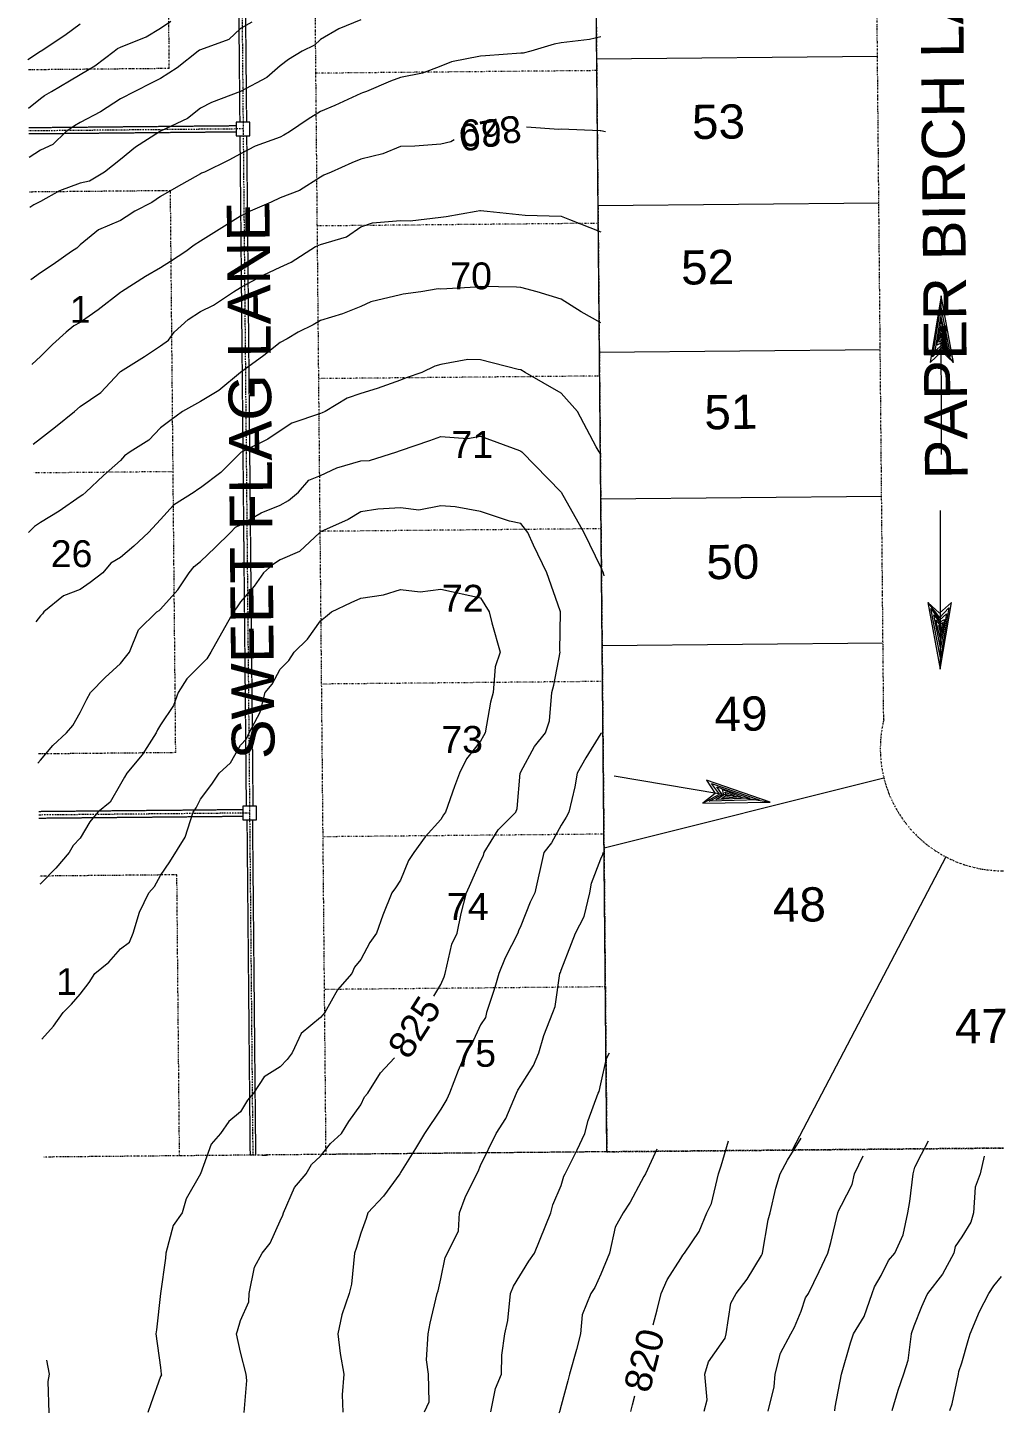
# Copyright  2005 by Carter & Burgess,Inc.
# Model space of a CAD drawing. Extents: x 2300382 to 2302077, y 6907618 to 6908927.
# Drawn here: x 2300390 to 2300786, y 6907631 to 6908198 of the extents above; entities that cross this region are included whole.
import ezdxf
from ezdxf.enums import TextEntityAlignment as Align

# ---------------------------------------------------------------- set-up
doc = ezdxf.new("R2010")
doc.units = 0
doc.header["$MEASUREMENT"] = 0
for name, pattern in [('DASHDOT', [1, 0.5, -0.25, 0, -0.25]), ('DIVIDE', [1.25, 0.5, -0.25, 0, -0.25, 0, -0.25]), ('DOT', [0.25, 0, -0.25]), ('HIDDEN', [0.375, 0.25, -0.125])]:
    doc.linetypes.add(name, pattern=pattern)
for name, color, linetype, lineweight in [('10', 7, 'Continuous', 0), ('4', 7, 'Continuous', 0), ('LAYO-13', 7, 'Continuous', 0), ('LAYO-14', 7, 'Continuous', 0), ('LAYO-31', 7, 'Continuous', 0), ('LAYO-32', 7, 'Continuous', 0), ('LAYO-33', 7, 'Continuous', 0), ('LAYO-37', 7, 'Continuous', 0), ('LAYO-38', 7, 'Continuous', 0), ('LAYO-39', 7, 'Continuous', 0), ('LIDAR2DSHD-5', 7, 'Continuous', 0), ('LIDAR2DSHD-6', 7, 'Continuous', 0), ('LIDAR2DSHD-7', 7, 'Continuous', 0), ('STRM-11', 7, 'Continuous', 0), ('STRM-34', 7, 'Continuous', 0), ('STRM-43', 7, 'Continuous', 0)]:
    doc.layers.add(name, color=color, linetype=linetype, lineweight=lineweight)
doc.styles.get("Standard").update_dxf_attribs({"font": 'ARIAL.TTF'})

msp = doc.modelspace()

# ---------------------------------------------------------------- linework, layer by layer
at = {"layer": '4', "color": 7, "linetype": 'Continuous', "lineweight": 0}
for p, q in [((2300764.15, 6908088.31), (2300759.57, 6908061.1)), ((2300764.2, 6908023.41), (2300764.15, 6908088.31)), ((2300769.17, 6908061.11), (2300764.15, 6908088.31)), ((2300760.57, 6908063.31), (2300763.96, 6908083.71)), ((2300763.96, 6908083.71), (2300767.97, 6908063.51)), ((2300761.57, 6908065.71), (2300763.96, 6908079.71)), ((2300763.96, 6908079.71), (2300766.77, 6908066.11)), ((2300762.37, 6908068.11), (2300763.96, 6908076.11)), ((2300763.17, 6908069.31), (2300763.96, 6908073.31)), ((2300763.96, 6908076.11), (2300765.97, 6908068.31)), ((2300763.96, 6908073.31), (2300764.77, 6908070.51)), ((2300759.57, 6908061.1), (2300764.37, 6908065.51)), ((2300764.37, 6908067.31), (2300760.57, 6908063.31)), ((2300764.37, 6908068.31), (2300761.57, 6908065.71)), ((2300764.37, 6908069.11), (2300762.37, 6908068.11)), ((2300764.37, 6908070.11), (2300763.17, 6908069.31)), ((2300764.77, 6908070.51), (2300763.97, 6908070.51)), ((2300765.97, 6908068.31), (2300764.37, 6908070.11)), ((2300766.77, 6908066.11), (2300764.37, 6908069.11)), ((2300767.97, 6908063.51), (2300764.37, 6908068.31)), ((2300769.17, 6908061.11), (2300764.37, 6908067.31)), ((2300764.37, 6908065.51), (2300769.17, 6908061.11)), ((2300763.64, 6908000.49), (2300763.68, 6907935.59)), ((2300758.66, 6907962.79), (2300763.68, 6907935.59)), ((2300763.47, 6907958.39), (2300758.66, 6907962.79)), ((2300758.66, 6907962.79), (2300763.47, 6907956.59)), ((2300763.88, 6907940.2), (2300759.87, 6907960.39)), ((2300759.87, 6907960.39), (2300763.47, 6907955.59)), ((2300763.88, 6907944.2), (2300761.07, 6907957.79)), ((2300761.07, 6907957.79), (2300763.47, 6907954.79)), ((2300768.26, 6907962.8), (2300763.47, 6907958.39)), ((2300763.47, 6907956.59), (2300767.27, 6907960.6)), ((2300763.47, 6907955.59), (2300766.27, 6907958.2)), ((2300763.68, 6907935.59), (2300768.26, 6907962.8)), ((2300767.27, 6907960.6), (2300763.88, 6907940.2)), ((2300766.27, 6907958.2), (2300763.88, 6907944.2)), ((2300763.87, 6907947.8), (2300761.87, 6907955.59)), ((2300761.87, 6907955.59), (2300763.47, 6907953.79)), ((2300763.07, 6907953.39), (2300763.87, 6907953.4)), ((2300763.87, 6907950.6), (2300763.07, 6907953.39)), ((2300763.47, 6907954.79), (2300765.47, 6907955.8)), ((2300763.47, 6907953.79), (2300764.67, 6907954.6)), ((2300765.47, 6907955.8), (2300763.87, 6907947.8)), ((2300764.67, 6907954.6), (2300763.87, 6907950.6)), ((2300630.13, 6907891.89), (2300694.12, 6907881.09)), ((2300694.12, 6907881.09), (2300668.06, 6907890.15)), ((2300668.06, 6907890.15), (2300671.6, 6907884.69)), ((2300671.6, 6907884.69), (2300666.47, 6907880.69)), ((2300666.47, 6907880.69), (2300673.38, 6907884.39)), ((2300669.03, 6907881.47), (2300674.36, 6907884.22)), ((2300673.38, 6907884.39), (2300670.07, 6907888.8)), ((2300670.07, 6907888.8), (2300689.62, 6907882.05)), ((2300671.79, 6907882.22), (2300675.15, 6907884.09)), ((2300674.36, 6907884.22), (2300672.27, 6907887.42)), ((2300672.27, 6907887.42), (2300685.67, 6907882.72)), ((2300674.1, 6907882.64), (2300676.14, 6907883.92)), ((2300675.15, 6907884.09), (2300674.5, 6907886.23)), ((2300674.5, 6907886.23), (2300682.12, 6907883.32)), ((2300676.14, 6907883.92), (2300675.55, 6907885.24)), ((2300675.55, 6907885.24), (2300679.36, 6907883.78)), ((2300676.47, 6907883.46), (2300676.6, 6907884.25)), ((2300679.36, 6907883.78), (2300676.47, 6907883.46)), ((2300666.47, 6907880.69), (2300694.12, 6907881.09)), ((2300689.62, 6907882.05), (2300669.03, 6907881.47)), ((2300685.67, 6907882.72), (2300671.79, 6907882.22)), ((2300682.12, 6907883.32), (2300674.1, 6907882.64))]:
    msp.add_line(p, q, dxfattribs=at)
at = {"layer": 'LAYO-31', "color": 7, "linetype": 'DIVIDE', "lineweight": 0}
msp.add_lwpolyline([(2300678.18, 6908874.6), (2300672.44, 6908863.49), (2300676.2, 6908849.85), (2300594.69, 6908706.39), (2300646.86, 6908676.75), (2300660.5, 6908680.51), (2300751.79, 6908628.64), (2300630.77, 6908415.62), (2300621.3, 6908367.99), (2300627.22, 6907738.02), (2302053.71, 6907751.44), (2302037.06, 6908510.98), (2302026.84, 6908520.91), (2301666.66, 6908518.41), (2301666.33, 6908530.91), (2301597.33, 6908530.43), (2301596.8, 6908517.93), (2301509.57, 6908517.32, -0.131647), (2301088.82, 6908626.94), (2300742, 6908823.97), (2300748.61, 6908834.59), (2300678.18, 6908874.6)], format="xyb", dxfattribs=at)
at = {"layer": 'LAYO-32', "color": 7, "linetype": 'DIVIDE', "lineweight": 0}
msp.add_line((2300740.57, 6907914.78), (2300736.93, 6908301.24), dxfattribs=at)
msp.add_arc((2300789.16, 6907903.03), 50, 166.3822, 284.6865, dxfattribs=at)
at = {"layer": 'LAYO-33', "color": 7, "linetype": 'Continuous', "lineweight": 0}
for p, q in [((2300627.22, 6907738.02), (2300621.3, 6908367.99)), ((2300738.01, 6908186.22), (2300623.02, 6908185.14)), ((2300738.58, 6908126.22), (2300623.58, 6908125.14)), ((2300739.14, 6908066.22), (2300624.15, 6908065.14)), ((2300739.71, 6908006.23), (2300624.71, 6908005.15)), ((2300740.27, 6907946.23), (2300625.27, 6907945.15)), ((2300740.66, 6907890.9), (2300626.05, 6907862.24)), ((2300765.95, 6907858.75), (2300703.06, 6907738.73))]:
    msp.add_line(p, q, dxfattribs=at)
at = {"layer": 'LAYO-37', "color": 7, "linetype": 'DIVIDE', "lineweight": 0}
msp.add_line((2302053.71, 6907751.44), (2300396.6, 6907735.85), dxfattribs=at)
at = {"layer": 'LAYO-38', "color": 253, "linetype": 'DIVIDE', "lineweight": 0}
for p, q in [((2300448.04, 6908181.35), (2300446.11, 6908386.56)), ((2300448.04, 6908181.35), (2300390.12, 6908180.81)), ((2300448.52, 6908131.36), (2300390.85, 6908130.81)), ((2300450.68, 6907901.37), (2300448.52, 6908131.36)), ((2300450.68, 6907901.37), (2300394.19, 6907900.83)), ((2300451.15, 6907851.37), (2300394.92, 6907850.84)), ((2300452.23, 6907736.37), (2300451.15, 6907851.37))]:
    msp.add_line(p, q, dxfattribs=at)
at = {"layer": 'LAYO-38', "color": 7, "linetype": 'DIVIDE', "lineweight": 0}
msp.add_line((2300512.23, 6907736.94), (2300506.22, 6908375.81), dxfattribs=at)
at = {"layer": 'LAYO-39', "color": 217, "linetype": 'DOT', "lineweight": 0}
for p, q in [((2300623.06, 6908180.5), (2300508.07, 6908179.42)), ((2300623.65, 6908118), (2300508.65, 6908116.92)), ((2300624.24, 6908055.51), (2300509.24, 6908054.42)), ((2300449.6, 6908016.36), (2300392.52, 6908015.82)), ((2300624.82, 6907993.01), (2300509.83, 6907991.93)), ((2300625.41, 6907930.51), (2300510.42, 6907929.43)), ((2300626, 6907868.01), (2300511.01, 6907866.93)), ((2300626.59, 6907805.52), (2300511.59, 6907804.43)), ((2300627.22, 6907738.02), (2300512.23, 6907736.94))]:
    msp.add_line(p, q, dxfattribs=at)
at = {"layer": 'LIDAR2DSHD-5', "color": 35, "linetype": 'Continuous', "lineweight": 0}
for p, q in [((2300411.5, 6908199.5), (2300405.25, 6908194.85)), ((2300405.25, 6908194.85), (2300395.57, 6908188.5)), ((2300395.25, 6908188.31), (2300390.06, 6908184.91)), ((2300395.37, 6908188.38), (2300395.25, 6908188.31)), ((2300395.57, 6908188.5), (2300395.37, 6908188.38)), ((2300607.55, 6908156.45), (2300594.27, 6908157.4)), ((2300608.5, 6908156.47), (2300607.55, 6908156.45)), ((2300624.42, 6908155.84), (2300608.5, 6908156.47)), ((2300624.75, 6908155.91), (2300624.42, 6908155.84)), ((2300626.58, 6908155.5), (2300624.75, 6908155.91)), ((2300559.25, 6908150.42), (2300548.64, 6908149.61)), ((2300563.31, 6908151.38), (2300559.25, 6908150.42)), ((2300564.73, 6908152.13), (2300563.31, 6908151.38)), ((2300535.46, 6908146.4), (2300526.5, 6908144.24)), ((2300542.75, 6908149.5), (2300535.46, 6908146.4)), ((2300548.64, 6908149.61), (2300542.75, 6908149.5)), ((2300514.28, 6908139), (2300511.31, 6908137.73)), ((2300522.79, 6908142.71), (2300514.28, 6908139)), ((2300526.5, 6908144.24), (2300522.79, 6908142.71)), ((2300510, 6908136.93), (2300501.29, 6908131.45)), ((2300511.31, 6908137.73), (2300510, 6908136.93)), ((2300493.5, 6908128.5), (2300489.74, 6908126.71)), ((2300501.29, 6908131.45), (2300493.5, 6908128.5)), ((2300481.17, 6908123), (2300478.62, 6908121.61)), ((2300489.74, 6908126.71), (2300481.17, 6908123)), ((2300477.25, 6908120.9), (2300460.75, 6908110.7)), ((2300478.62, 6908121.61), (2300477.25, 6908120.9)), ((2300460.75, 6908110.7), (2300458.25, 6908109.04)), ((2300454.76, 6908106.5), (2300448.56, 6908102.38)), ((2300458.25, 6908109.04), (2300454.76, 6908106.5)), ((2300444.5, 6908099.79), (2300438.29, 6908096.21)), ((2300448.56, 6908102.38), (2300444.5, 6908099.79)), ((2300438.29, 6908096.21), (2300428.46, 6908090)), ((2300428, 6908089.71), (2300418.85, 6908082.65)), ((2300428.19, 6908089.81), (2300428, 6908089.71)), ((2300428.46, 6908090), (2300428.19, 6908089.81)), ((2300418.85, 6908082.65), (2300411.5, 6908077.42)), ((2300411.5, 6908077.42), (2300409, 6908076.04)), ((2300405.81, 6908073.5), (2300400.22, 6908068.45)), ((2300409, 6908076.04), (2300405.81, 6908073.5)), ((2300400.22, 6908068.45), (2300395.25, 6908063.52)), ((2300391.95, 6908060.3), (2300391.88, 6908060.23)), ((2300395.25, 6908063.52), (2300391.95, 6908060.3)), ((2300526.5, 6907999.88), (2300521.22, 6907996.78)), ((2300533.4, 6908000.99), (2300526.5, 6907999.88)), ((2300542.75, 6908001.54), (2300533.4, 6908000.99)), ((2300550.17, 6908000.58), (2300542.75, 6908001.54)), ((2300559.25, 6908002.39), (2300550.17, 6908000.58)), ((2300565.13, 6908002.03), (2300559.25, 6908002.39)), ((2300575.5, 6908000.03), (2300565.13, 6908002.03)), ((2300587.35, 6907996.15), (2300575.5, 6908000.03)), ((2300509.64, 6907991.5), (2300501.32, 6907983.68)), ((2300509.87, 6907991.63), (2300509.64, 6907991.5)), ((2300510, 6907991.74), (2300509.87, 6907991.63)), ((2300521.22, 6907996.78), (2300510, 6907991.74)), ((2300592, 6907995.2), (2300587.35, 6907996.15)), ((2300594.79, 6907991.5), (2300592, 6907995.2)), ((2300597.19, 6907986.31), (2300594.79, 6907991.5)), ((2300602.68, 6907975), (2300597.19, 6907986.31)), ((2300493.5, 6907980.25), (2300490.31, 6907978.24)), ((2300501.32, 6907983.68), (2300493.5, 6907980.25)), ((2300486.67, 6907975), (2300482.79, 6907969.54)), ((2300490.31, 6907978.24), (2300486.67, 6907975)), ((2300608.13, 6907959.36), (2300602.68, 6907975)), ((2300482.79, 6907969.54), (2300477.25, 6907963.1)), ((2300477.25, 6907963.1), (2300475.49, 6907960.7)), ((2300474.36, 6907959), (2300465.09, 6907942.5)), ((2300475.49, 6907960.7), (2300474.36, 6907959)), ((2300607.97, 6907943.03), (2300608.23, 6907959)), ((2300608.23, 6907959), (2300608.13, 6907959.36)), ((2300465.09, 6907942.5), (2300463.47, 6907939.78)), ((2300605.47, 6907929.03), (2300608.05, 6907942.5)), ((2300608.05, 6907942.5), (2300607.97, 6907943.03)), ((2300460.75, 6907937.23), (2300455.28, 6907931.56)), ((2300463.47, 6907939.78), (2300460.75, 6907937.23)), ((2300455.28, 6907931.56), (2300451.63, 6907926)), ((2300604.67, 6907926), (2300605.47, 6907929.03)), ((2300451.63, 6907926), (2300449.71, 6907920.71)), ((2300603.66, 6907914.34), (2300604.67, 6907926)), ((2300449.71, 6907920.71), (2300444.5, 6907912.69)), ((2300444.5, 6907912.69), (2300443.23, 6907910.77)), ((2300602.13, 6907909.5), (2300603.66, 6907914.34)), ((2300442.73, 6907909.5), (2300436.97, 6907900.53)), ((2300443.23, 6907910.77), (2300442.73, 6907909.5)), ((2300597.61, 6907903.89), (2300602.13, 6907909.5)), ((2300436.97, 6907900.53), (2300430.64, 6907893)), ((2300592, 6907893.46), (2300597.61, 6907903.89)), ((2300429.74, 6907891.32), (2300428, 6907888.43)), ((2300430.64, 6907893), (2300429.74, 6907891.32)), ((2300590.48, 6907878.47), (2300591.76, 6907893)), ((2300591.76, 6907893), (2300591.85, 6907893.15)), ((2300591.85, 6907893.15), (2300592, 6907893.46)), ((2300428, 6907888.43), (2300423.77, 6907881.1)), ((2300423.77, 6907881.1), (2300418.83, 6907877)), ((2300589.9, 6907877), (2300590.48, 6907878.47)), ((2300415.44, 6907873.06), (2300411.5, 6907866.44)), ((2300418.83, 6907877), (2300415.44, 6907873.06)), ((2300582.7, 6907869.8), (2300589.9, 6907877)), ((2300576.96, 6907860.5), (2300582.7, 6907869.8)), ((2300408.69, 6907863.36), (2300407.07, 6907860.5)), ((2300411.5, 6907866.44), (2300408.69, 6907863.36)), ((2300407.07, 6907860.5), (2300401.54, 6907854.11)), ((2300571.57, 6907847.99), (2300575.5, 6907856.96)), ((2300575.5, 6907856.96), (2300576.69, 6907859.31)), ((2300576.69, 6907859.31), (2300576.96, 6907860.5)), ((2300401.54, 6907854.11), (2300395.25, 6907847.73)), ((2300395.25, 6907847.73), (2300394.97, 6907847.54)), ((2300567.58, 6907835.54), (2300569.73, 6907844)), ((2300569.73, 6907844), (2300571.57, 6907847.99)), ((2300565.85, 6907827.5), (2300567.58, 6907835.54)), ((2300563.74, 6907822.94), (2300565.85, 6907827.5)), ((2300560.96, 6907811), (2300563.74, 6907822.94)), ((2300560.58, 6907809.69), (2300560.96, 6907811)), ((2300556.42, 6907801.72), (2300559.25, 6907806.43)), ((2300559.25, 6907806.43), (2300560.58, 6907809.69)), ((2300534.5, 6907770.37), (2300540.29, 6907776.43)), ((2300529.27, 6907762), (2300534.5, 6907770.37)), ((2300526.5, 6907757.19), (2300528, 6907760.48)), ((2300528, 6907760.48), (2300529.27, 6907762)), ((2300521.58, 6907750.42), (2300526.5, 6907757.19)), ((2300518.49, 6907745.5), (2300521.58, 6907750.42)), ((2300514.07, 6907741.43), (2300518.49, 6907745.5)), ((2300674, 6907732.3), (2300676.97, 6907742.53)), ((2300506.21, 6907732.79), (2300510, 6907736.22)), ((2300510, 6907736.22), (2300514.07, 6907741.43)), ((2300504.08, 6907729), (2300506.21, 6907732.79)), ((2300673.16, 6907729.84), (2300674, 6907732.3)), ((2300499.31, 6907723.37), (2300504.08, 6907729)), ((2300670.09, 6907716.79), (2300672.94, 6907729)), ((2300672.94, 6907729), (2300673.16, 6907729.84)), ((2300494.82, 6907713), (2300499.31, 6907723.37)), ((2300668.18, 6907713), (2300670.09, 6907716.79)), ((2300489.37, 6907700.69), (2300493.5, 6907709.7)), ((2300493.5, 6907709.7), (2300494.47, 6907712.03)), ((2300494.47, 6907712.03), (2300494.82, 6907713)), ((2300665.06, 6907705.44), (2300668.18, 6907713)), ((2300659.03, 6907696.5), (2300665.06, 6907705.44)), ((2300482.86, 6907690.8), (2300486.07, 6907696.5)), ((2300486.07, 6907696.5), (2300489.37, 6907700.69)), ((2300658.29, 6907695.71), (2300659.03, 6907696.5)), ((2300480.78, 6907680), (2300482.86, 6907690.8)), ((2300651.95, 6907685.64), (2300657.5, 6907694.37)), ((2300657.5, 6907694.37), (2300658.29, 6907695.71)), ((2300649.38, 6907680), (2300651.95, 6907685.64)), ((2300785.65, 6907683.14), (2300788.75, 6907687.02)), ((2300480.64, 6907676.56), (2300480.78, 6907680)), ((2300647.8, 6907673.35), (2300649.38, 6907680)), ((2300779.72, 6907672.67), (2300783.67, 6907680)), ((2300783.67, 6907680), (2300785.65, 6907683.14)), ((2300477.25, 6907669), (2300480.64, 6907676.56)), ((2300475.94, 6907664.81), (2300477.25, 6907669)), ((2300646.2, 6907667.21), (2300647.8, 6907673.35)), ((2300775.98, 6907663.5), (2300779.72, 6907672.67)), ((2300475.6, 6907663.5), (2300475.94, 6907664.81)), ((2300477.25, 6907656), (2300475.6, 6907663.5)), ((2300775.12, 6907660.84), (2300775.98, 6907663.5)), ((2300772.5, 6907651.71), (2300775.12, 6907660.84)), ((2300479.57, 6907647), (2300477.25, 6907656)), ((2300771.35, 6907648.15), (2300772.5, 6907651.71)), ((2300479.82, 6907644.47), (2300479.57, 6907647)), ((2300768.55, 6907634.83), (2300771.2, 6907647)), ((2300771.2, 6907647), (2300771.35, 6907648.15)), ((2300478.68, 6907631.38), (2300479.82, 6907644.47)), ((2300637.01, 6907631.77), (2300637.66, 6907634.48)), ((2300637.66, 6907634.48), (2300638.72, 6907638.16)), ((2300767.61, 6907632.09), (2300768.55, 6907634.83))]:
    msp.add_line(p, q, dxfattribs=at)
at = {"layer": 'LIDAR2DSHD-6', "color": 35, "linetype": 'Continuous', "lineweight": 0}
for p, q in [((2300526.5, 6908201.3), (2300517.45, 6908197.55)), ((2300438.62, 6908194.38), (2300444.5, 6908197.84)), ((2300444.5, 6908197.84), (2300448.71, 6908200.73)), ((2300477.25, 6908197.67), (2300472.47, 6908193.28)), ((2300481.81, 6908200.37), (2300477.25, 6908197.67)), ((2300517.45, 6908197.55), (2300510, 6908193.26)), ((2300426.89, 6908189.61), (2300428, 6908190.08)), ((2300428, 6908190.08), (2300438.62, 6908194.38)), ((2300472.47, 6908193.28), (2300460.75, 6908188.99)), ((2300507.55, 6908190.95), (2300502.5, 6908188.5)), ((2300510, 6908193.26), (2300507.55, 6908190.95)), ((2300605.64, 6908191.36), (2300596.12, 6908188.5)), ((2300608.5, 6908191.88), (2300605.64, 6908191.36)), ((2300620.11, 6908193.21), (2300608.5, 6908191.88)), ((2300624.75, 6908194.28), (2300620.11, 6908193.21)), ((2300417.57, 6908182.43), (2300425.48, 6908188.5)), ((2300425.48, 6908188.5), (2300426.89, 6908189.61)), ((2300459.88, 6908188.5), (2300451.28, 6908181.61)), ((2300460.4, 6908188.86), (2300459.88, 6908188.5)), ((2300460.75, 6908188.99), (2300460.4, 6908188.86)), ((2300496.91, 6908185.09), (2300493.5, 6908182.44)), ((2300502.5, 6908188.5), (2300496.91, 6908185.09)), ((2300563.55, 6908184.13), (2300559.25, 6908182.31)), ((2300575.5, 6908186.47), (2300563.55, 6908184.13)), ((2300577.49, 6908186.51), (2300575.5, 6908186.47)), ((2300592, 6908187.58), (2300577.49, 6908186.51)), ((2300592.9, 6908187.6), (2300592, 6908187.58)), ((2300596.12, 6908188.5), (2300592.9, 6908187.6)), ((2300407.23, 6908176.34), (2300411.5, 6908178.91)), ((2300411.5, 6908178.91), (2300417.57, 6908182.43)), ((2300451.28, 6908181.61), (2300444.5, 6908177.29)), ((2300493.5, 6908182.44), (2300487.96, 6908177.62)), ((2300551.75, 6908179.5), (2300542.75, 6908177.7)), ((2300559.25, 6908182.31), (2300551.75, 6908179.5)), ((2300399.8, 6908172), (2300407.23, 6908176.34)), ((2300440.94, 6908175.56), (2300433.92, 6908172)), ((2300444.5, 6908177.29), (2300440.94, 6908175.56)), ((2300487.96, 6908177.62), (2300477.25, 6908172)), ((2300538.58, 6908176.24), (2300528.72, 6908172)), ((2300542.75, 6908177.7), (2300538.58, 6908176.24)), ((2300390.35, 6908165.13), (2300395.25, 6908169.11)), ((2300395.25, 6908169.11), (2300396.96, 6908170.26)), ((2300396.96, 6908170.26), (2300399.8, 6908172)), ((2300428, 6908168.96), (2300419.88, 6908163.62)), ((2300433.92, 6908172), (2300428, 6908168.96)), ((2300465.36, 6908167.39), (2300460.75, 6908165.08)), ((2300477.25, 6908172), (2300465.36, 6908167.39)), ((2300526.5, 6908171.18), (2300515.81, 6908166.19)), ((2300527.09, 6908171.4), (2300526.5, 6908171.18)), ((2300528.72, 6908172), (2300527.09, 6908171.4)), ((2300419.88, 6908163.62), (2300411.5, 6908159.28)), ((2300460.75, 6908165.08), (2300455.48, 6908160.85)), ((2300510, 6908163.75), (2300504.88, 6908160.62)), ((2300515.81, 6908166.19), (2300510, 6908163.75)), ((2300409.18, 6908157.86), (2300405.67, 6908155.5)), ((2300411.5, 6908159.28), (2300409.18, 6908157.86)), ((2300444.5, 6908155.72), (2300444.08, 6908155.5)), ((2300455.48, 6908160.85), (2300444.5, 6908155.72)), ((2300504.88, 6908160.62), (2300497.21, 6908155.5)), ((2300400.37, 6908150.31), (2300395.25, 6908147.92)), ((2300405.67, 6908155.5), (2300400.37, 6908150.31)), ((2300444.08, 6908155.5), (2300434.27, 6908149.23)), ((2300493.5, 6908153.28), (2300483.14, 6908149.52)), ((2300494.96, 6908154.04), (2300493.5, 6908153.28)), ((2300497.21, 6908155.5), (2300494.96, 6908154.04)), ((2300395.25, 6908147.92), (2300390.64, 6908144.99)), ((2300434.27, 6908149.23), (2300428, 6908144.1)), ((2300477.25, 6908146.43), (2300472.35, 6908143.9)), ((2300483.14, 6908149.52), (2300477.25, 6908146.43)), ((2300421.48, 6908139), (2300415.3, 6908135.32)), ((2300428, 6908144.1), (2300421.48, 6908139)), ((2300462.4, 6908139), (2300461.27, 6908138.5)), ((2300472.35, 6908143.9), (2300462.4, 6908139)), ((2300411.5, 6908134.38), (2300403.11, 6908131.26)), ((2300415.3, 6908135.32), (2300411.5, 6908134.38)), ((2300460.75, 6908138.23), (2300450.87, 6908132.73)), ((2300461.27, 6908138.5), (2300460.75, 6908138.23)), ((2300403.11, 6908131.26), (2300395.25, 6908127)), ((2300444.5, 6908129.03), (2300440.92, 6908126.47)), ((2300450.87, 6908132.73), (2300444.5, 6908129.03)), ((2300392.55, 6908125.62), (2300390.94, 6908124.51)), ((2300395.25, 6908127), (2300392.55, 6908125.62)), ((2300433.96, 6908123), (2300430.41, 6908120.59)), ((2300440.92, 6908126.47), (2300433.96, 6908123)), ((2300561.42, 6908120.8), (2300573.69, 6908123)), ((2300573.69, 6908123), (2300575.25, 6908123.25)), ((2300575.25, 6908123.25), (2300575.5, 6908123.3)), ((2300575.5, 6908123.3), (2300578.25, 6908123)), ((2300578.25, 6908123), (2300593.72, 6908121.28)), ((2300428, 6908119.1), (2300419.12, 6908115.38)), ((2300430.41, 6908120.59), (2300428, 6908119.1)), ((2300520.54, 6908112.46), (2300526.5, 6908116.6)), ((2300526.5, 6908116.6), (2300531.25, 6908118.18)), ((2300531.25, 6908118.18), (2300542.75, 6908119.15)), ((2300542.75, 6908119.15), (2300546.67, 6908119.08)), ((2300546.67, 6908119.08), (2300559.25, 6908120.51)), ((2300559.25, 6908120.51), (2300561.42, 6908120.8)), ((2300593.72, 6908121.28), (2300608.5, 6908120.98)), ((2300608.5, 6908120.98), (2300611.86, 6908119.59)), ((2300611.86, 6908119.59), (2300624.75, 6908114.57)), ((2300419.12, 6908115.38), (2300411.5, 6908109.19)), ((2300510, 6908109.34), (2300520.54, 6908112.46)), ((2300408.05, 6908106.5), (2300400.47, 6908101.2)), ((2300410.19, 6908107.83), (2300408.05, 6908106.5)), ((2300411.5, 6908109.19), (2300410.19, 6908107.83)), ((2300497.95, 6908102.05), (2300507.96, 6908108.54)), ((2300507.96, 6908108.54), (2300510, 6908109.34)), ((2300400.47, 6908101.2), (2300395.25, 6908097.74)), ((2300486.74, 6908096.86), (2300493.5, 6908100.01)), ((2300493.5, 6908100.01), (2300497.95, 6908102.05)), ((2300395.25, 6908097.74), (2300391.37, 6908094.82)), ((2300477.25, 6908091.71), (2300486.74, 6908096.86)), ((2300466.19, 6908084.56), (2300474.34, 6908090)), ((2300474.34, 6908090), (2300477.25, 6908091.71)), ((2300542.75, 6908088.78), (2300530.62, 6908085.81)), ((2300543.75, 6908089), (2300542.75, 6908088.78)), ((2300551, 6908090), (2300543.75, 6908089)), ((2300558.11, 6908091.14), (2300551, 6908090)), ((2300559.25, 6908091.12), (2300558.11, 6908091.14)), ((2300573.67, 6908091.86), (2300559.25, 6908091.12)), ((2300575.5, 6908092.1), (2300573.67, 6908091.86)), ((2300590.17, 6908091.83), (2300575.5, 6908092.1)), ((2300592, 6908091.74), (2300590.17, 6908091.83)), ((2300598.6, 6908090), (2300592, 6908091.74)), ((2300608.5, 6908086.91), (2300598.6, 6908090)), ((2300460.75, 6908081.89), (2300466.19, 6908084.56)), ((2300526.5, 6908083.9), (2300519.02, 6908080.98)), ((2300530.62, 6908085.81), (2300526.5, 6908083.9)), ((2300616.62, 6908081.75), (2300608.5, 6908086.91)), ((2300450.04, 6908073.5), (2300455.74, 6908078.59)), ((2300455.74, 6908078.59), (2300460.75, 6908081.89)), ((2300507, 6908076.5), (2300500.76, 6908073.5)), ((2300510, 6908078.21), (2300507, 6908076.5)), ((2300519.02, 6908080.98), (2300510, 6908078.21)), ((2300624.75, 6908077.31), (2300616.62, 6908081.75)), ((2300447.75, 6908070.2), (2300450.04, 6908073.5)), ((2300496.29, 6908070.71), (2300493.5, 6908069.18)), ((2300500.76, 6908073.5), (2300496.29, 6908070.71)), ((2300437.95, 6908063.55), (2300444.5, 6908067.88)), ((2300444.5, 6908067.88), (2300447.75, 6908070.2)), ((2300493.5, 6908069.18), (2300486.69, 6908063.91)), ((2300428, 6908057.37), (2300437.95, 6908063.55)), ((2300486.69, 6908063.91), (2300477.25, 6908057)), ((2300556.73, 6908059.52), (2300551.43, 6908057)), ((2300559.25, 6908060.16), (2300556.73, 6908059.52)), ((2300570.28, 6908062.3), (2300559.25, 6908060.16)), ((2300575.5, 6908062.12), (2300570.28, 6908062.3)), ((2300590.85, 6908058.15), (2300575.5, 6908062.12)), ((2300419.96, 6908048.8), (2300427.61, 6908057)), ((2300427.61, 6908057), (2300428, 6908057.37)), ((2300477.25, 6908057), (2300468.34, 6908049.64)), ((2300542.75, 6908053.8), (2300533.19, 6908050.41)), ((2300545.04, 6908054.78), (2300542.75, 6908053.8)), ((2300551.43, 6908057), (2300545.04, 6908054.78)), ((2300592, 6908057.99), (2300590.85, 6908058.15)), ((2300593.77, 6908057), (2300592, 6908057.99)), ((2300608.5, 6908048.49), (2300593.77, 6908057)), ((2300411.5, 6908043.04), (2300419.96, 6908048.8)), ((2300468.34, 6908049.64), (2300460.75, 6908045.15)), ((2300526.5, 6908048.38), (2300520.84, 6908046.49)), ((2300533.19, 6908050.41), (2300526.5, 6908048.38)), ((2300615.12, 6908041), (2300608.5, 6908048.49)), ((2300409.18, 6908041), (2300411.5, 6908043.04)), ((2300460.75, 6908045.15), (2300453.41, 6908041)), ((2300520.84, 6908046.49), (2300511.83, 6908041)), ((2300401.41, 6908034.75), (2300409.18, 6908041)), ((2300448.23, 6908037.21), (2300444.5, 6908034.32)), ((2300453.41, 6908041), (2300448.23, 6908037.21)), ((2300510, 6908040.13), (2300498.28, 6908036.22)), ((2300510.6, 6908040.4), (2300510, 6908040.13)), ((2300511.83, 6908041), (2300510.6, 6908040.4)), ((2300622.8, 6908026.48), (2300615.12, 6908041)), ((2300395.25, 6908030), (2300401.41, 6908034.75)), ((2300444.5, 6908034.32), (2300439.7, 6908029.3)), ((2300493.5, 6908033.11), (2300488.44, 6908029.64)), ((2300498.28, 6908036.22), (2300493.5, 6908033.11)), ((2300392.35, 6908027.64), (2300395.25, 6908030)), ((2300439.7, 6908029.3), (2300432, 6908024.5)), ((2300488.44, 6908029.64), (2300477.9, 6908024.5)), ((2300542.75, 6908025.03), (2300554.68, 6908029.07)), ((2300554.68, 6908029.07), (2300559.25, 6908030.72)), ((2300559.25, 6908030.72), (2300570.08, 6908030)), ((2300570.08, 6908030), (2300575.5, 6908030.9)), ((2300575.5, 6908030.9), (2300591.47, 6908025.03)), ((2300624, 6908024.5), (2300622.8, 6908026.48)), ((2300428, 6908020.93), (2300421.16, 6908014.84)), ((2300429.65, 6908022.85), (2300428, 6908020.93)), ((2300432, 6908024.5), (2300429.65, 6908022.85)), ((2300477.25, 6908024.11), (2300469.2, 6908016.05)), ((2300477.47, 6908024.28), (2300477.25, 6908024.11)), ((2300477.9, 6908024.5), (2300477.47, 6908024.28)), ((2300516.6, 6908017.9), (2300526.5, 6908020.79)), ((2300526.5, 6908020.79), (2300529.99, 6908020.95)), ((2300529.99, 6908020.95), (2300541.27, 6908024.5)), ((2300541.27, 6908024.5), (2300542.33, 6908024.92)), ((2300542.33, 6908024.92), (2300542.75, 6908025.03)), ((2300591.47, 6908025.03), (2300592, 6908024.82)), ((2300592, 6908024.82), (2300592.42, 6908024.5)), ((2300592.42, 6908024.5), (2300608.5, 6908008)), ((2300624.75, 6908023.09), (2300624, 6908024.5)), ((2300421.16, 6908014.84), (2300413.93, 6908008)), ((2300469.2, 6908016.05), (2300460.75, 6908009.72)), ((2300505.11, 6908012.89), (2300510, 6908014.77)), ((2300510, 6908014.77), (2300516.6, 6908017.9)), ((2300459.73, 6908009.03), (2300458.29, 6908008)), ((2300460.75, 6908009.72), (2300459.73, 6908009.03)), ((2300500.9, 6908008), (2300505.11, 6908012.89)), ((2300411.5, 6908006.21), (2300402.96, 6908000.17)), ((2300412.6, 6908006.9), (2300411.5, 6908006.21)), ((2300413.93, 6908008), (2300412.6, 6908006.9)), ((2300449.79, 6908002.63), (2300444.5, 6907996.73)), ((2300458.29, 6908008), (2300449.79, 6908002.63)), ((2300485.66, 6907999.46), (2300493.5, 6908002.7)), ((2300493.5, 6908002.7), (2300496.88, 6908004.62)), ((2300496.88, 6908004.62), (2300500.9, 6908008)), ((2300608.5, 6908008), (2300617.84, 6907991.5)), ((2300402.96, 6908000.17), (2300395.25, 6907995.54)), ((2300477.25, 6907994.66), (2300485.66, 6907999.46)), ((2300392.84, 6907993.91), (2300390.42, 6907991.5)), ((2300395.25, 6907995.54), (2300392.84, 6907993.91)), ((2300439.51, 6907991.5), (2300433.56, 6907985.94)), ((2300444.5, 6907996.73), (2300439.51, 6907991.5)), ((2300466.88, 6907985.37), (2300473.12, 6907991.5)), ((2300473.12, 6907991.5), (2300475.13, 6907993.62)), ((2300475.13, 6907993.62), (2300477.25, 6907994.66)), ((2300617.84, 6907991.5), (2300624.75, 6907977.12)), ((2300433.56, 6907985.94), (2300428, 6907981.19)), ((2300428, 6907981.19), (2300424.14, 6907978.86)), ((2300460.75, 6907979.55), (2300466.88, 6907985.37)), ((2300420.76, 6907975), (2300415.58, 6907971.04)), ((2300424.14, 6907978.86), (2300420.76, 6907975)), ((2300451.59, 6907968.02), (2300456.19, 6907975)), ((2300456.19, 6907975), (2300458.23, 6907977.56)), ((2300458.23, 6907977.56), (2300460.75, 6907979.55)), ((2300624.75, 6907977.12), (2300625.69, 6907975)), ((2300625.69, 6907975), (2300626, 6907973.79)), ((2300415.58, 6907971.04), (2300411.5, 6907968.19)), ((2300404.78, 6907965.61), (2300396.68, 6907959)), ((2300411.5, 6907968.19), (2300404.78, 6907965.61)), ((2300444.5, 6907960.09), (2300451.59, 6907968.02)), ((2300522.5, 6907962.88), (2300526.5, 6907964.57)), ((2300526.5, 6907964.57), (2300535.7, 6907965.94)), ((2300535.7, 6907965.94), (2300542.75, 6907968.2)), ((2300542.75, 6907968.2), (2300550.76, 6907967.23)), ((2300550.76, 6907967.23), (2300559.25, 6907968.29)), ((2300559.25, 6907968.29), (2300575.5, 6907964.68)), ((2300575.5, 6907964.68), (2300579.06, 6907959)), ((2300395.25, 6907957.4), (2300393.41, 6907954.91)), ((2300396.12, 6907958.12), (2300395.25, 6907957.4)), ((2300396.68, 6907959), (2300396.12, 6907958.12)), ((2300435.39, 6907951.61), (2300443, 6907959)), ((2300443, 6907959), (2300443.92, 6907959.56)), ((2300443.92, 6907959.56), (2300444.5, 6907960.09)), ((2300511.98, 6907957.02), (2300514.5, 6907959)), ((2300514.5, 6907959), (2300522.5, 6907962.88)), ((2300579.06, 6907959), (2300580.04, 6907954.46)), ((2300431.78, 6907942.5), (2300435.39, 6907951.61)), ((2300504.67, 6907947.83), (2300510, 6907955.33)), ((2300510, 6907955.33), (2300511.98, 6907957.02)), ((2300580.04, 6907954.46), (2300583.46, 6907942.5)), ((2300499.17, 6907942.5), (2300504.67, 6907947.83)), ((2300428, 6907937.85), (2300430.11, 6907940.39)), ((2300430.11, 6907940.39), (2300431.78, 6907942.5)), ((2300496.92, 6907939.08), (2300499.17, 6907942.5)), ((2300583.46, 6907942.5), (2300581.52, 6907936.48)), ((2300421.84, 6907932.16), (2300428, 6907937.85)), ((2300490.16, 6907929.39), (2300493.5, 6907935.52)), ((2300493.5, 6907935.52), (2300496.92, 6907939.08)), ((2300581.52, 6907936.48), (2300580.6, 6907926)), ((2300415.84, 6907926), (2300421.84, 6907932.16)), ((2300487.25, 6907926), (2300490.16, 6907929.39)), ((2300411.5, 6907917.75), (2300414.25, 6907923.25)), ((2300414.25, 6907923.25), (2300415.84, 6907926)), ((2300485.21, 6907917.92), (2300487.25, 6907926)), ((2300580.6, 6907926), (2300579.53, 6907921.97)), ((2300408.6, 6907912.45), (2300411.5, 6907917.75)), ((2300480.8, 6907909.5), (2300485.21, 6907917.92)), ((2300579.53, 6907921.97), (2300577.31, 6907909.5)), ((2300405.9, 6907909.5), (2300408.6, 6907912.45)), ((2300400.31, 6907904.36), (2300405.9, 6907909.5)), ((2300477.25, 6907904.48), (2300479.62, 6907907.09)), ((2300479.62, 6907907.09), (2300480.8, 6907909.5)), ((2300576.71, 6907908.29), (2300575.5, 6907906.12)), ((2300577.31, 6907909.5), (2300576.71, 6907908.29)), ((2300624.75, 6907909.16), (2300618.56, 6907899.29)), ((2300624.89, 6907909.36), (2300624.75, 6907909.16)), ((2300624.95, 6907909.5), (2300624.89, 6907909.36)), ((2300395.25, 6907898.3), (2300400.31, 6907904.36)), ((2300473.06, 6907897.19), (2300477.25, 6907904.48)), ((2300575.5, 6907906.12), (2300569.78, 6907898.81)), ((2300394.25, 6907897.05), (2300395.25, 6907898.3)), ((2300468.45, 6907893), (2300473.06, 6907897.19)), ((2300569.78, 6907898.81), (2300566.81, 6907893)), ((2300618.56, 6907899.29), (2300615, 6907893)), ((2300465.46, 6907888.43), (2300468.45, 6907893)), ((2300566.81, 6907893), (2300564.8, 6907887.53)), ((2300615, 6907893), (2300614.15, 6907887.43)), ((2300460.75, 6907882.33), (2300465.46, 6907888.43)), ((2300564.8, 6907887.53), (2300561.18, 6907877)), ((2300614.15, 6907887.43), (2300611.57, 6907877)), ((2300457.83, 6907877), (2300459, 6907878.72)), ((2300459, 6907878.72), (2300460.75, 6907882.33)), ((2300454.5, 6907866.85), (2300457.83, 6907877)), ((2300559.25, 6907873.96), (2300552.86, 6907866.89)), ((2300560.38, 6907875.86), (2300559.25, 6907873.96)), ((2300561.18, 6907877), (2300560.38, 6907875.86)), ((2300610.57, 6907874.9), (2300608.5, 6907871.63)), ((2300611.57, 6907877), (2300610.57, 6907874.9)), ((2300448.25, 6907856.69), (2300454.5, 6907866.85)), ((2300552.86, 6907866.89), (2300548.13, 6907860.5)), ((2300608.5, 6907871.63), (2300604.58, 6907864.42)), ((2300604.58, 6907864.42), (2300601.36, 6907860.5)), ((2300444.5, 6907851.07), (2300448.25, 6907856.69)), ((2300546.05, 6907857.2), (2300542.75, 6907849.25)), ((2300548.13, 6907860.5), (2300546.05, 6907857.2)), ((2300601.36, 6907860.5), (2300597.66, 6907844)), ((2300620.91, 6907847.9), (2300624.75, 6907857.96)), ((2300624.75, 6907857.96), (2300625.53, 6907859.72)), ((2300625.53, 6907859.72), (2300625.67, 6907860.5)), ((2300441.94, 6907846.56), (2300444.5, 6907851.07)), ((2300435.89, 6907836.11), (2300439.71, 6907844)), ((2300439.71, 6907844), (2300441.94, 6907846.56)), ((2300539.2, 6907844), (2300535.53, 6907834.83)), ((2300540.72, 6907846.06), (2300539.2, 6907844)), ((2300542.75, 6907849.25), (2300540.72, 6907846.06)), ((2300597.66, 6907844), (2300595.79, 6907840.21)), ((2300617.98, 6907834.38), (2300620.17, 6907844)), ((2300620.17, 6907844), (2300620.91, 6907847.9)), ((2300595.79, 6907840.21), (2300592, 6907830.45)), ((2300433.19, 6907827.5), (2300435.89, 6907836.11)), ((2300535.53, 6907834.83), (2300532.9, 6907827.5)), ((2300614.43, 6907827.5), (2300617.98, 6907834.38)), ((2300431.7, 6907823.8), (2300433.19, 6907827.5)), ((2300532.9, 6907827.5), (2300530.21, 6907823.74)), ((2300590.77, 6907827.5), (2300585.63, 6907817.37)), ((2300591.01, 6907828.49), (2300590.77, 6907827.5)), ((2300592, 6907830.45), (2300591.01, 6907828.49)), ((2300612.7, 6907823.24), (2300614.43, 6907827.5)), ((2300428, 6907821.02), (2300431.7, 6907823.8)), ((2300530.21, 6907823.74), (2300526.5, 6907816.78)), ((2300608.5, 6907812.32), (2300612.7, 6907823.24)), ((2300417.61, 6907811), (2300423.33, 6907815.68)), ((2300423.33, 6907815.68), (2300428, 6907821.02)), ((2300526.5, 6907816.78), (2300523.93, 6907813.57)), ((2300585.63, 6907817.37), (2300582.94, 6907811)), ((2300415.25, 6907807.36), (2300417.61, 6907811)), ((2300522.77, 6907811), (2300516.95, 6907804.26)), ((2300523.93, 6907813.57), (2300522.77, 6907811)), ((2300582.94, 6907811), (2300581.37, 6907805.31)), ((2300605.98, 6907797.44), (2300607.98, 6907811)), ((2300607.98, 6907811), (2300608.16, 6907811.34)), ((2300608.16, 6907811.34), (2300608.5, 6907812.32)), ((2300411.5, 6907802.58), (2300415.25, 6907807.36)), ((2300516.95, 6907804.26), (2300511.78, 6907795)), ((2300581.37, 6907805.31), (2300577.93, 6907795)), ((2300408.02, 6907798.43), (2300411.5, 6907802.58)), ((2300400.67, 6907789.5), (2300404.54, 6907795)), ((2300404.54, 6907795), (2300408.02, 6907798.43)), ((2300510, 6907793), (2300502.02, 6907786.48)), ((2300510.93, 6907794.07), (2300510, 6907793)), ((2300511.78, 6907795), (2300510.93, 6907794.07)), ((2300577.46, 6907793.04), (2300575.5, 6907790)), ((2300577.93, 6907795), (2300577.46, 6907793.04)), ((2300601.36, 6907785.64), (2300605.08, 6907795)), ((2300605.08, 6907795), (2300605.98, 6907797.44)), ((2300395.89, 6907784.08), (2300400.67, 6907789.5)), ((2300575.5, 6907790), (2300571.87, 6907782.18)), ((2300502.02, 6907786.48), (2300498.33, 6907778.5)), ((2300571.87, 6907782.18), (2300569.47, 6907778.5)), ((2300599.4, 6907778.5), (2300601.36, 6907785.64)), ((2300498.33, 6907778.5), (2300496.25, 6907775.75)), ((2300569.47, 6907778.5), (2300566.37, 6907771.27)), ((2300597.11, 6907773.39), (2300599.4, 6907778.5)), ((2300624.75, 6907765.81), (2300627.11, 6907776.14)), ((2300627.11, 6907776.14), (2300628.34, 6907778.5)), ((2300493.5, 6907772.84), (2300486.94, 6907768.66)), ((2300496.25, 6907775.75), (2300493.5, 6907772.84)), ((2300566.37, 6907771.27), (2300562.8, 6907762)), ((2300592, 6907765.09), (2300597.11, 6907773.39)), ((2300486.94, 6907768.66), (2300482.51, 6907762)), ((2300590.81, 6907763.19), (2300592, 6907765.09)), ((2300624.06, 6907762.7), (2300624.75, 6907765.81)), ((2300480.04, 6907759.16), (2300477.25, 6907754.44)), ((2300482.51, 6907762), (2300480.04, 6907759.16)), ((2300561.64, 6907759.57), (2300559.25, 6907755.4)), ((2300562.8, 6907762), (2300561.64, 6907759.57)), ((2300585.81, 6907751.69), (2300590.23, 6907762)), ((2300590.23, 6907762), (2300590.81, 6907763.19)), ((2300619.51, 6907750.82), (2300623.67, 6907762)), ((2300623.67, 6907762), (2300624.06, 6907762.7)), ((2300477.25, 6907754.44), (2300472.38, 6907750.38)), ((2300559.25, 6907755.4), (2300552.59, 6907745.5)), ((2300472.38, 6907750.38), (2300469, 6907745.5)), ((2300581.9, 6907745.5), (2300585.81, 6907751.69)), ((2300618.25, 6907745.5), (2300619.51, 6907750.82)), ((2300469, 6907745.5), (2300465.13, 6907741.12)), ((2300552.59, 6907745.5), (2300548.91, 6907739.34)), ((2300575.5, 6907732.44), (2300581.9, 6907745.5)), ((2300615.09, 6907738.81), (2300618.25, 6907745.5)), ((2300701.21, 6907734.63), (2300706.75, 6907743.56)), ((2300756, 6907736.98), (2300758.97, 6907742.53)), ((2300465.13, 6907741.12), (2300460.75, 6907729)), ((2300548.91, 6907739.34), (2300542.75, 6907729.52)), ((2300610.16, 6907729), (2300615.09, 6907738.81)), ((2300647.61, 6907739.04), (2300642.98, 6907729)), ((2300728.58, 6907729), (2300732.18, 6907736.43)), ((2300753.31, 6907731.69), (2300756, 6907736.98)), ((2300781.65, 6907736.2), (2300780.06, 6907729)), ((2300574.53, 6907729.98), (2300575.5, 6907732.44)), ((2300698.2, 6907729), (2300701.21, 6907734.63)), ((2300752.66, 6907729), (2300753.31, 6907731.69)), ((2300460.75, 6907729), (2300454.95, 6907718.71)), ((2300542.4, 6907729), (2300535.76, 6907719.89)), ((2300542.56, 6907729.2), (2300542.4, 6907729)), ((2300542.75, 6907729.52), (2300542.56, 6907729.2)), ((2300569.12, 6907719.28), (2300573.97, 6907729)), ((2300573.97, 6907729), (2300574.53, 6907729.98)), ((2300608.5, 6907724.29), (2300609.53, 6907727.99)), ((2300609.53, 6907727.99), (2300610.16, 6907729)), ((2300641.25, 6907725.92), (2300636.75, 6907717.36)), ((2300642.38, 6907727.89), (2300641.25, 6907725.92)), ((2300642.98, 6907729), (2300642.38, 6907727.89)), ((2300696.43, 6907723.16), (2300698.2, 6907729)), ((2300727.7, 6907724.62), (2300728.58, 6907729)), ((2300751.23, 6907717.63), (2300752.66, 6907729)), ((2300780.06, 6907729), (2300777.98, 6907723.6)), ((2300535.76, 6907719.89), (2300529.27, 6907713)), ((2300566.81, 6907713), (2300569.12, 6907719.28)), ((2300605.09, 6907716.31), (2300608.5, 6907724.29)), ((2300694.02, 6907713), (2300696.43, 6907723.16)), ((2300723.25, 6907716.2), (2300727.7, 6907724.62)), ((2300777.98, 6907723.6), (2300777.27, 6907713)), ((2300454.95, 6907718.71), (2300453.36, 6907713)), ((2300604.29, 6907713), (2300605.09, 6907716.31)), ((2300636.75, 6907717.36), (2300633.88, 6907713)), ((2300721.83, 6907713), (2300722.15, 6907714.07)), ((2300722.15, 6907714.07), (2300723.25, 6907716.2)), ((2300750.42, 6907713), (2300751.23, 6907717.63)), ((2300449.63, 6907707.79), (2300446.67, 6907696.5)), ((2300453.36, 6907713), (2300449.63, 6907707.79)), ((2300528.69, 6907710.78), (2300526.5, 6907704.75)), ((2300529.27, 6907713), (2300528.69, 6907710.78)), ((2300566.44, 6907705.7), (2300566.81, 6907713)), ((2300597.62, 6907696.5), (2300604.29, 6907713)), ((2300633.88, 6907713), (2300630.55, 6907707.2)), ((2300691, 6907696.5), (2300693.28, 6907710.18)), ((2300693.28, 6907710.18), (2300694.02, 6907713)), ((2300718.9, 6907700.85), (2300721.83, 6907713)), ((2300748.52, 6907703.98), (2300750.42, 6907713)), ((2300776.26, 6907709.18), (2300772.5, 6907703.19)), ((2300777.27, 6907713), (2300776.26, 6907709.18)), ((2300526.5, 6907704.75), (2300524.61, 6907698.39)), ((2300562.02, 6907696.5), (2300566.44, 6907705.7)), ((2300630.55, 6907707.2), (2300628.27, 6907696.5)), ((2300745.09, 6907696.5), (2300748.52, 6907703.98)), ((2300772.5, 6907703.19), (2300769.78, 6907699.22)), ((2300446.67, 6907696.5), (2300446.53, 6907694.44)), ((2300523.81, 6907696.5), (2300522.64, 6907683.86)), ((2300524.61, 6907698.39), (2300523.81, 6907696.5)), ((2300561.03, 6907694.7), (2300562.02, 6907696.5)), ((2300595.26, 6907693.24), (2300597.62, 6907696.5)), ((2300628.27, 6907696.5), (2300624.75, 6907687.92)), ((2300690.85, 6907696.14), (2300691, 6907696.5)), ((2300714.2, 6907689.05), (2300717.65, 6907696.5)), ((2300717.65, 6907696.5), (2300718.9, 6907700.85)), ((2300742.5, 6907693.5), (2300745.09, 6907696.5)), ((2300769.24, 6907696.5), (2300764.6, 6907687.9)), ((2300769.78, 6907699.22), (2300769.24, 6907696.5)), ((2300446.53, 6907694.44), (2300444.5, 6907680)), ((2300559.25, 6907686), (2300561.03, 6907694.7)), ((2300588.94, 6907683.06), (2300595.26, 6907693.24)), ((2300684.59, 6907685.91), (2300690.5, 6907695.58)), ((2300690.5, 6907695.58), (2300690.85, 6907696.14)), ((2300739.5, 6907687.33), (2300742.5, 6907693.5)), ((2300558.13, 6907681.12), (2300559.25, 6907686)), ((2300624.75, 6907687.92), (2300622.34, 6907682.44)), ((2300680.11, 6907680), (2300684.59, 6907685.91)), ((2300709.75, 6907680), (2300714.2, 6907689.05)), ((2300736.82, 6907682.72), (2300739.5, 6907687.33)), ((2300764.6, 6907687.9), (2300758.5, 6907680)), ((2300444.5, 6907680), (2300442.85, 6907665.15)), ((2300521.72, 6907680), (2300518.74, 6907671.26)), ((2300522.64, 6907683.86), (2300521.72, 6907680)), ((2300554.83, 6907667.92), (2300557.78, 6907680)), ((2300557.78, 6907680), (2300558.13, 6907681.12)), ((2300586.59, 6907668.91), (2300587.73, 6907680)), ((2300587.73, 6907680), (2300588.94, 6907683.06)), ((2300620.6, 6907680), (2300617.12, 6907671.25)), ((2300622.34, 6907682.44), (2300620.6, 6907680)), ((2300677.98, 6907676.02), (2300680.11, 6907680)), ((2300708.54, 6907678.21), (2300709.75, 6907680)), ((2300732.56, 6907670.55), (2300735.84, 6907680)), ((2300735.84, 6907680), (2300736.82, 6907682.72)), ((2300758.5, 6907680), (2300757.74, 6907678.26)), ((2300676.06, 6907663.5), (2300677.98, 6907676.02)), ((2300706.75, 6907672.83), (2300708.54, 6907678.21)), ((2300756, 6907674.5), (2300752.83, 6907666.67)), ((2300757.74, 6907678.26), (2300756, 6907674.5)), ((2300518.74, 6907671.26), (2300517.07, 6907663.5)), ((2300585.46, 6907663.5), (2300586.59, 6907668.91)), ((2300617.12, 6907671.25), (2300616.35, 6907663.5)), ((2300704.08, 6907666.22), (2300706.75, 6907672.83)), ((2300728.21, 6907663.5), (2300732.56, 6907670.55)), ((2300442.85, 6907665.15), (2300442.54, 6907663.5)), ((2300442.54, 6907663.5), (2300444.5, 6907649.75)), ((2300517.07, 6907663.5), (2300518.03, 6907655.47)), ((2300553.31, 6907652.94), (2300553.98, 6907663.5)), ((2300553.98, 6907663.5), (2300554.83, 6907667.92)), ((2300584.16, 6907654.84), (2300585.46, 6907663.5)), ((2300616.35, 6907663.5), (2300614.78, 6907657.12)), ((2300675.69, 6907661.81), (2300676.06, 6907663.5)), ((2300698.31, 6907655.57), (2300702.52, 6907663.5)), ((2300702.52, 6907663.5), (2300704.08, 6907666.22)), ((2300726.91, 6907659.79), (2300728.21, 6907663.5)), ((2300751.82, 6907663.5), (2300750.44, 6907652.56)), ((2300752.83, 6907666.67), (2300751.82, 6907663.5)), ((2300614.78, 6907657.12), (2300611.86, 6907647)), ((2300668.88, 6907652.12), (2300674, 6907659.38)), ((2300674, 6907659.38), (2300675.69, 6907661.81)), ((2300723.25, 6907647), (2300726.91, 6907659.79)), ((2300397.8, 6907652.8), (2300398.86, 6907647)), ((2300518.03, 6907655.47), (2300519.53, 6907647)), ((2300554.22, 6907647), (2300553.31, 6907652.94)), ((2300584.02, 6907647), (2300584.16, 6907654.84)), ((2300667.35, 6907647), (2300668.88, 6907652.12)), ((2300696.09, 6907647), (2300698.31, 6907655.57)), ((2300750.44, 6907652.56), (2300748.72, 6907647)), ((2300398.86, 6907647), (2300398.3, 6907644)), ((2300444.5, 6907646), (2300440.44, 6907634.93)), ((2300444.5, 6907649.75), (2300444.77, 6907647)), ((2300444.78, 6907646.73), (2300444.5, 6907646)), ((2300444.77, 6907647), (2300444.78, 6907646.73)), ((2300519.53, 6907647), (2300518.76, 6907638.51)), ((2300554.41, 6907635.69), (2300554.22, 6907647)), ((2300581.59, 6907641.1), (2300584.02, 6907647)), ((2300611.86, 6907647), (2300611.25, 6907644.3)), ((2300668.32, 6907636.51), (2300667.35, 6907647)), ((2300695.75, 6907641.83), (2300696.09, 6907647)), ((2300720.69, 6907633.48), (2300723.25, 6907647)), ((2300748.72, 6907647), (2300746.39, 6907640.32)), ((2300398.3, 6907644), (2300398.69, 6907631.18)), ((2300579.64, 6907631.63), (2300581.59, 6907641.1)), ((2300611.25, 6907644.3), (2300608.5, 6907634.2)), ((2300693.23, 6907631.91), (2300695.75, 6907641.83)), ((2300746.39, 6907640.32), (2300743.83, 6907632.03)), ((2300440.44, 6907634.93), (2300439.22, 6907631.28)), ((2300518.76, 6907638.51), (2300519.04, 6907631.48)), ((2300552.5, 6907631.56), (2300554.41, 6907635.69)), ((2300608.5, 6907634.2), (2300607.83, 6907631.65)), ((2300667.02, 6907631.84), (2300668.32, 6907636.51)), ((2300607.83, 6907631.65), (2300607.51, 6907631)), ((2300720.6, 6907631.98), (2300720.69, 6907633.48))]:
    msp.add_line(p, q, dxfattribs=at)
at = {"layer": 'STRM-11', "color": 5, "linetype": 'DASHDOT', "lineweight": 0}
for p, q in [((2300478.28, 6908156.64), (2300390.48, 6908155.81)), ((2300480.91, 6907876.65), (2300394.56, 6907875.84))]:
    msp.add_line(p, q, dxfattribs=at)
msp.add_lwpolyline([(2300726.98, 6908878.51), (2300475.64, 6908436.63), (2300482.23, 6907736.66)], dxfattribs=at)
at = {"layer": 'STRM-34', "color": 5, "linetype": 'HIDDEN', "lineweight": 0}
for p, q in [((2300474.3, 6908433.82), (2300476.88, 6908159.44)), ((2300477.05, 6908433.82), (2300479.63, 6908159.44)), ((2300475.48, 6908157.86), (2300390.47, 6908157.06)), ((2300475.48, 6908155.36), (2300390.5, 6908154.56)), ((2300476.93, 6908153.84), (2300479.51, 6907879.45)), ((2300479.68, 6908153.84), (2300482.26, 6907879.45)), ((2300478.11, 6907875.25), (2300394.58, 6907874.46)), ((2300479.81, 6907873.85), (2300481.1, 6907736.65)), ((2300482.06, 6907873.85), (2300483.35, 6907736.67))]:
    msp.add_line(p, q, dxfattribs=at)
at = {"layer": 'STRM-34', "color": 1, "linetype": 'HIDDEN', "lineweight": 0}
msp.add_line((2300485.98, 6907736.69), (2300488.48, 6907736.71), dxfattribs=at)
at = {"layer": 'STRM-34', "color": 5, "linetype": 'HIDDEN', "lineweight": 0}
msp.add_lwpolyline([(2300478.11, 6907878), (2300394.54, 6907877.21)], dxfattribs=at)
at = {"layer": 'STRM-43', "color": 5, "linetype": 'Continuous', "lineweight": 0}
for p, q in [((2300481.08, 6908159.44), (2300475.48, 6908159.44)), ((2300475.48, 6908159.44), (2300475.48, 6908153.84)), ((2300481.08, 6908153.84), (2300481.08, 6908159.44)), ((2300475.48, 6908153.84), (2300481.08, 6908153.84)), ((2300483.71, 6907879.45), (2300478.11, 6907879.45)), ((2300478.11, 6907879.45), (2300478.11, 6907873.85)), ((2300483.71, 6907873.85), (2300483.71, 6907879.45)), ((2300478.11, 6907873.85), (2300483.71, 6907873.85))]:
    msp.add_line(p, q, dxfattribs=at)

# ---------------------------------------------------------------- texts
at = {"layer": '10', "color": 7, "linetype": 'Continuous', "lineweight": 0}
for s, p in [('PAPER BIRCH LANE', (2300773.86, 6908131.44)), ('SWEET FLAG LANE', (2300490.11, 6908012.83))]:
    msp.add_text(s, height=17.5, rotation=90.539, dxfattribs=at).set_placement(p, align=Align.CENTER)
at = {"layer": 'LAYO-13', "color": 7, "linetype": 'Continuous', "lineweight": 0}
for s, p in [('53', (2300672.9, 6908159.61)), ('52', (2300668.44, 6908100.06)), ('51', (2300677.97, 6908040.7)), ('50', (2300678.77, 6907979.47)), ('49', (2300682.13, 6907917.31)), ('48', (2300706.02, 6907839.2)), ('47', (2300780.58, 6907789.45))]:
    msp.add_text(s, height=14, rotation=0.7557, dxfattribs=at).set_placement(p, align=Align.MIDDLE)
at = {"layer": 'LAYO-14', "color": 252, "linetype": 'Continuous', "lineweight": 0}
for s, p in [('69', (2300575.55, 6908155.05)), ('70', (2300571.61, 6908096.5)), ('1', (2300411.55, 6908082.78)), ('71', (2300572.1, 6908027.47)), ('26', (2300408.03, 6907982.8)), ('72', (2300568.19, 6907964.64)), ('73', (2300567.94, 6907906.79)), ('74', (2300570.25, 6907838.42)), ('1', (2300405.95, 6907807.66)), ('75', (2300573.29, 6907778.23))]:
    msp.add_text(s, height=11, dxfattribs=at).set_placement(p, align=Align.MIDDLE)
at = {"layer": 'LIDAR2DSHD-7', "color": 35, "linetype": 'Continuous', "lineweight": 0}
for s, rotation, p in [('820', 190.0861, (2300579.49, 6908154.83)), ('825', 57.4819, (2300548.36, 6907789.07)), ('820', 75.5546, (2300642.46, 6907652.68))]:
    msp.add_text(s, height=11, rotation=rotation, dxfattribs=at).set_placement(p, align=Align.MIDDLE)

doc.saveas('drawing.dxf')
